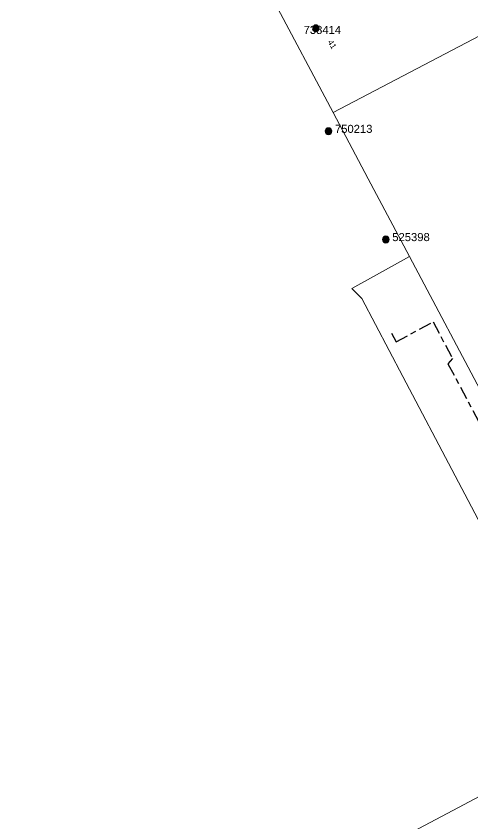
# Model space of a CAD drawing. Header units: metres. Extents: x 303173 to 305738, y 6269065 to 6269981.
# Drawn here: x 303172.7 to 303314.6, y 6269384 to 6269634.8 of the extents above; entities that cross this region are included whole.
import ezdxf
from ezdxf.enums import TextEntityAlignment as Align

# ---------------------------------------------------------------- set-up
doc = ezdxf.new("R2010")
doc.units = ezdxf.units.M
doc.linetypes.add('Cable Exist UG', pattern=[8.2, 4, -1.2, 1.8, -1.2])
doc.layers.add('Cadastre Land Parcels_SP_EXT', color=7, linetype='Continuous', lineweight=5, transparency=0.7)
doc.layers.add('Cadastre Roads_SP_EXT', color=7, linetype='Continuous', lineweight=5, transparency=0.7)
doc.layers.add('Mains_HV_EXT', color=7, linetype='Continuous')
doc.layers.add('SupportsOH_SP_TR_HV_LV_SL_EXT', color=7, linetype='Continuous')
doc.styles.add('POLE_LABEL', font='arial.ttf')
doc.styles.get("Standard").update_dxf_attribs({"font": 'arial.ttf'})

# ---------------------------------------------------------------- blocks, each defined once
blk = doc.blocks.new('POLE_EXT')
blk.add_hatch(color=256).paths.add_polyline_path([(-1, 0, 1), (1, 0, 1)])
blk.add_lwpolyline([(-1, 0, 1), (1, 0, 1)], format="xyb", close=True)
for tag, height, flags, p in [('pNumber', 2.5, 8, (-17.84, 2.07)), ('OWNED_BY', 0.2, 9, (1.35, -0.4)), ('SPECIAL_USE', 0.2, 9, (1.35, -0.8)), ('STATE', 0.2, 9, (1.35, -1)), ('cLV', 0.2, 9, (1.35, -1.4)), ('hDepth', 0.2, 9, (1.35, -1.6)), ('hDia', 0.2, 9, (1.35, -1.8)), ('cHV', 0.2, 9, (1.35, -2)), ('PARENT', 0.2, 9, (1.35, -0.6)), ('USAGE', 0.2, 9, (1.35, -1.2)), ('LBRACKET', 0.2, 9, (1.35, -2.2)), ('LExisting', 0.2, 9, (1.35, -2.4)), ('LANTNUMBER', 0.2, 9, (1.35, -2.6)), ('cLinedev', 0.2, 9, (1.35, -3.4)), ('pExisting', 0.2, 9, (1.35, -3.8)), ('pFooting', 0.2, 9, (1.35, -4.4)), ('pNew', 0.2, 9, (1.35, -4.6)), ('pRelocate', 0.2, 9, (1.35, -5)), ('LOther', 0.2, 9, (1.35, -2.8)), ('LRemove', 0.2, 9, (1.35, -3)), ('LEGEND', 0.2, 9, (1.35, -3.2)), ('LOCATION', 0.2, 9, (1.35, -3.6)), ('PFNUMBER', 0.2, 9, (1.35, -4)), ('NEWPFNUMBER', 0.2, 9, (1.35, -4.2)), ('pRemove', 0.2, 9, (1.35, -5.2)), ('pReplace', 0.2, 9, (1.35, -5.4)), ('pStay', 0.2, 9, (1.35, -5.6)), ('pType', 0.2, 9, (1.35, -5.8)), ('cspan', 0.2, 9, (1.35, -6)), ('STREETNAME', 0.2, 9, (1.35, -6.2)), ('SUBURB', 0.2, 9, (1.35, -6.4)), ('OPERATED_BY', 0.2, 9, (1.36, -7.01)), ('NOTES', 0.2, 9, (1.35, -6.6)), ('MAINTAINED_BY', 0.2, 9, (1.36, -6.81))]:
    blk.add_attdef(tag, text='', height=height, dxfattribs=dict(flags=flags)).set_placement(p, align=Align.MIDDLE_LEFT)
at = {"style": 'POLE_LABEL'}
for tag, height, flags, p in [('ASSET_NUM', 2.5, 8, (2, 2)), ('STRUCTURE_PLANT_NUMBER', 0.2, 9, (1.35, 0.03)), ('STREET_CODE', 0.2, 9, (1.35, -0.2))]:
    blk.add_attdef(tag, text='', height=height, dxfattribs=dict(at, flags=flags)).set_placement(p, align=Align.MIDDLE_LEFT)
at = {"flags": 1}
blk.add_attdef('Z', (1.35, -7.33), '', height=0.2, dxfattribs=at)

msp = doc.modelspace()

# ---------------------------------------------------------------- linework, layer by layer
at = {"layer": 'Cadastre Land Parcels_SP_EXT', "linetype": 'Continuous'}
for points in [[(303449.52, 6269698.43), (303430.83, 6269733.05), (303429.88, 6269734.85), (303398.37, 6269718.14), (303252.25, 6269640.62), (303271.16, 6269604.94), (303449.52, 6269698.43)], [(303318.58, 6269515.47), (303496.67, 6269608.96), (303482.34, 6269635.59), (303449.52, 6269698.43), (303271.16, 6269604.94), (303282.09, 6269584.31), (303294.89, 6269560.17), (303318.58, 6269515.47)], [(303210.63, 6269243.6), (303243.04, 6269260.72), (303315.01, 6269298.85), (303390.1, 6269338.61), (303351.81, 6269411.1), (303172.69, 6269316.26), (303180.37, 6269301.52), (303210.63, 6269243.6)]]:
    msp.add_lwpolyline(points, close=True, dxfattribs=at)
at = {"layer": 'Cadastre Roads_SP_EXT', "linetype": 'Continuous'}
msp.add_lwpolyline([(303383.92, 6269392.25), (303379.48, 6269400.62), (303374.62, 6269409.8), (303373.17, 6269412.53), (303367.24, 6269423.72), (303361.3, 6269434.92), (303356, 6269444.92), (303355.13, 6269446.55), (303349.2, 6269457.75), (303343.27, 6269468.95), (303337.2, 6269480.41), (303318.58, 6269515.47), (303294.89, 6269560.17), (303284.69, 6269554.54), (303276.98, 6269550.28), (303280.05, 6269547.14), (303292.84, 6269522.9), (303309.11, 6269492.03), (303351.81, 6269411.1), (303367.49, 6269381.42), (303383.92, 6269392.25)], close=True, dxfattribs=at)
at = {"layer": 'Mains_HV_EXT', "linetype": 'Cable Exist UG'}
msp.add_lwpolyline([(303289.28, 6269536.33), (303290.76, 6269533.69), (303290.76, 6269533.69), (303302.22, 6269539.89), (303308.26, 6269528.51), (303306.86, 6269526.88), (303379.5, 6269390.62), (303378.5, 6269388.26), (303394.18, 6269357.95), (303394.18, 6269357.95), (303399.04, 6269357.06), (303421.65, 6269314.33)], dxfattribs=at)

# ---------------------------------------------------------------- block references
at = {"layer": 'SupportsOH_SP_TR_HV_LV_SL_EXT'}
ref = msp.add_blockref('POLE_EXT', (303265.83, 6269631.08), dxfattribs=at)
ref.add_attrib('ASSET_NUM', '738414', dxfattribs={"layer": '0', "height": 2.5, "style": 'POLE_LABEL'}).set_placement((303267.83, 6269631.83), align=Align.TOP_CENTER)
ref = msp.add_blockref('POLE_EXT', (303269.74, 6269599.09), dxfattribs=at)
ref.add_attrib('ASSET_NUM', '750213', dxfattribs={"layer": '0', "height": 2.5, "style": 'POLE_LABEL'}).set_placement((303271.74, 6269599.84), align=Align.MIDDLE_LEFT)
ref = msp.add_blockref('POLE_EXT', (303287.55, 6269565.47), dxfattribs=at)
ref.add_attrib('ASSET_NUM', '525398', dxfattribs={"layer": '0', "height": 2.5, "style": 'POLE_LABEL'}).set_placement((303289.55, 6269566.22), align=Align.MIDDLE_LEFT)

# ---------------------------------------------------------------- texts
at = {"layer": 'Cadastre Land Parcels_SP_EXT'}
msp.add_text('41', height=1.8, rotation=301.0904, dxfattribs=at).set_placement((303269.39, 6269626.83))

doc.saveas('drawing.dxf')
